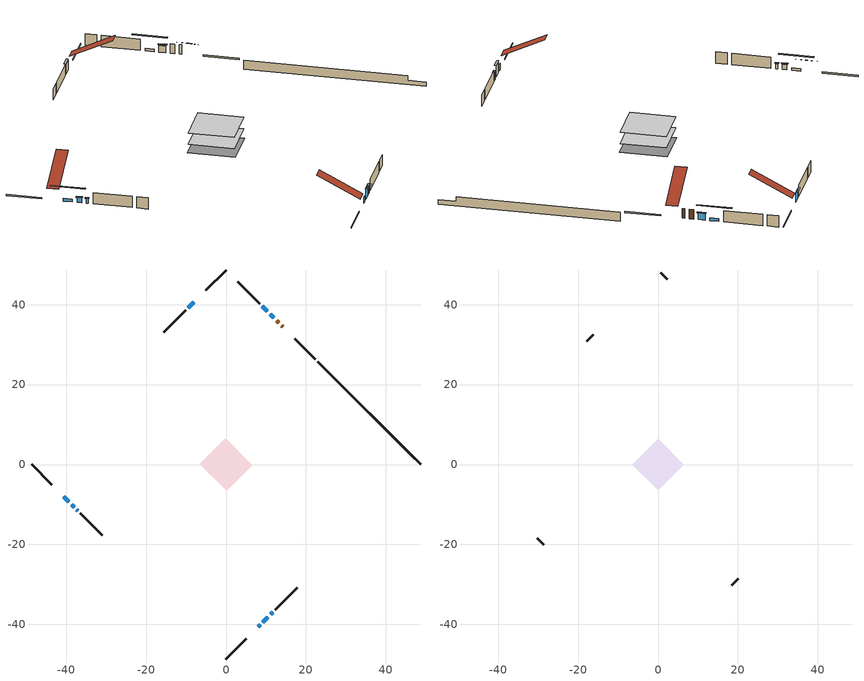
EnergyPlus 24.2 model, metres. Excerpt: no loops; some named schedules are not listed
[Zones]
conditioned space
 floor adiabatic (AdiabaticFloorConstruction): -6.48,0 0,6.48 6.48,0 0,-6.48 z0.61
 floor foundation (Slab1 construction): -6.42,0.31 -0.31,6.42 6.42,-0.31 0.31,-6.42 z-1.37
 wall outside (RimJoist1 construction): 0,-48.67 5.07,-43.6 / -48.67,0 -43.6,-5.07 / 0,48.67 -5.07,43.6 / 22.33,26.33 17.26,31.4 z0.61:0.91
 wall outside (AdiabaticWallConstruction 1): 14.24,34.43 13.92,34.75 / 13.26,35.41 12.64,36.03 z0.61:2.64
 wall outside (AdiabaticWallConstruction): 8.1,-40.57 8.6,-40.07 z0.61:1.83; -40.57,-8.1 -39.31,-9.36 / 10.35,38.31 9.1,39.57 z0.61:1.17; 11.98,36.69 11.01,37.66 / 11.15,-37.52 11.64,-37.03 z0.61:2.03; -8.1,40.57 -9.39,39.28 z0.61:2.64; 9.26,-39.41 10.5,-38.17 z0.61:2.87; -38.66,-10.01 -38.01,-10.66 z0.61:1.68; -37.35,-11.32 -37.06,-11.6 z0.61:1.63
 wall outside (Wall1 construction): 12.3,-36.37 17.79,-30.88 / -36.41,-12.26 -30.91,-17.76 / -10.05,38.62 -15.55,33.12 / 8.44,40.23 2.94,45.73 z0.61:3.05
 wall foundation (FoundationWall1 construction): 22.99,25.68,-1.37 22.99,25.68,0.61 46.1,2.57,0.61 46.1,2.57,-0.43 48.67,0,-0.43 48.67,0,-1.37
 window (WindowConstruction 6): 8.1,-40.57 8.6,-40.07 z0.61:1.83
 window (WindowConstruction 8): -40.57,-8.1 -39.31,-9.36 z0.61:1.17
 window (WindowConstruction): 11.98,36.69 11.01,37.66 z0.61:2.03
 window (WindowConstruction 1): -8.1,40.57 -9.39,39.28 z0.61:2.64
 window (WindowConstruction 2): 9.26,-39.41 10.5,-38.17 z0.61:2.87
 window (WindowConstruction 3): 11.15,-37.51 11.64,-37.03 z0.61:2.03
 window (WindowConstruction 4): -38.66,-10.01 -38.01,-10.66 z0.61:1.68
 window (WindowConstruction 5): -37.35,-11.32 -37.07,-11.6 z0.61:1.62
 window (WindowConstruction 7): 10.35,38.31 9.1,39.57 z0.61:1.17
 door (Door): 14.24,34.43 13.92,34.75 z0.61:2.64
 door (Door 1): 13.26,35.41 12.64,36.03 z0.61:2.64
 ceiling adiabatic (AdiabaticFloorConstruction): 0,-6.48 6.48,0 0,6.48 -6.48,0 z0.61
attic - vented
 floor to conditioned space (Floor1 construction Reversed): -6.48,0 0,6.48 6.48,0 0,-6.48 z3.05
 wall outside (Wall2 construction): 18.45,-30.22 20.08,-28.59 / -30.25,-18.41 -28.63,-20.04 / -16.2,32.47 -17.83,30.84 / 2.29,46.38 0.66,48.01 z0.61:3.05
 roof outside (Roof1 construction): 7.44,-41.23,3.05 1.31,-35.09,7.38 -0.4,-36.81,7.38 5.73,-42.94,3.05; -41.23,-7.44,3.05 -35.09,-1.31,7.38 -36.81,0.4,7.38 -42.94,-5.73,3.05; -7.44,41.23,3.05 -1.31,35.09,7.38 0.4,36.81,7.38 -5.73,42.94,3.05; 14.89,33.78,3.05 8.76,27.64,7.38 10.47,25.93,7.38 16.61,32.06,3.05
shading: -37.45,-11.22 -42.44,-6.23 -42.73,-6.52 -37.74,-11.51 z3.81; 10.87,37.8 12.12,36.55 12.41,36.84 11.16,38.09 z2.23; -9.53,39.13 -7.96,40.71 -8.25,41 -9.82,39.43 z2.84; 10.64,-38.03 9.12,-39.55 9.41,-39.84 10.93,-38.32 z3.07; 11.78,-36.89 11.01,-37.66 11.3,-37.95 12.07,-37.18 z2.23; -37.87,-10.8 -38.8,-9.87 -39.09,-10.16 -38.16,-11.09 z1.88; -36.92,-11.75 -37.49,-11.17 -37.78,-11.47 -37.21,-12.04 z1.83; 7.23,41.44 12.22,36.45 12.51,36.74 7.52,41.73 z3.81
[Building]
Building 1: Terrain=Suburbs
[Site:Location]
Quebec Intl AP_QC: Latitude {deg}=46.8; Longitude {deg}=-71.38; Time Zone {hr}=-5; Elevation {m}=74; Keep Site Location Information=Yes
[Site:GroundTemperature:Shallow]
0.0108218, -2.24938, -2.43038, -1.3578, 2.94801, 7.23376, 10.9493, 13.303, 13.5029, 11.5886, 7.96783, 3.81355
[Site:WaterMainsTemperature]
Calculation Method=Schedule; Temperature Schedule=mains temperature schedule
[Material] Roughness=Rough; Thermal Absorptance=0.9
Name | Thickness {m} | Conductivity {W/m-K} | Density {kg/m3} | Specific Heat {J/kg-K} | Solar Absorptance | Visible Absorptance
asphalt or fiberglass shingles | 0.00635 | 0.162714 | 1121.4 | 1465.45 | 0.4 | 0.4
ceiling loosefill ins | 0.0846667 | 0.0480833 | 16.02 | 1046.75 | 0.7 | 0.7
ceiling stud and cavity | 0.1397 | 0.0846715 | 65.682 | 1177.47 | 0.7 | 0.7
concrete 4.0 in. | 0.1016 | 1.803125 | 2242.8 | 837.4 | 0.7 | 0.7
concrete 8.0 in. | 0.2032 | 1.803125 | 2242.8 | 837.4 | 0.7 | 0.7
door material | 0.04445 | 0.053851 | 512.64 | 1214.23 | 0.7 | 0.7
door material 1 | 0.04445 | 0.188738 | 512.64 | 1214.23 | 0.7 | 0.7
exterior vertical ins | 0.0672058 | 0.029427 | 32.04 | 1214.23 | 0.7 | 0.7
floor covering | 0.0127 | 0.0433444 | 54.468 | 1339.84 | 0.6 | 0.6
floor rigid ins; wall rigid ins | 0.512978 | 0.029427 | 32.04 | 1214.23 | 0.7 | 0.7
floor stud and cavity | 0.1397 | 1.75129 | 37.0049 | 1207.88 | 0.7 | 0.7
furniture material conditioned space 1 | 0.1524 | 0.115458 | 640.8 | 1214.23 | 0.6 | 0.6
gypsum board | 0.0127 | 0.160291 | 801 | 837.4 | 0.6 | 0.6
gypsum board 1 | 0.0127 | 0.160291 | 801 | 837.4 | 0.7 | 0.7
osb sheathing 0.5 in. | 0.0127 | 0.115458 | 512.64 | 1214.23 | 0.7 | 0.7
osb sheathing 0.75 in. | 0.01905 | 0.115458 | 512.64 | 1214.23 | 0.7 | 0.7
osb sheathing 2.0 in. | 0.0508 | 0.115458 | 512.64 | 1214.23 | 0.7 | 0.7
rim joist stud and cavity | 0.0508 | 0.028296 | 125.044 | 1163.47 | 0.6 | 0.6
wall stud and cavity | 0.1397 | 0.0802207 | 139.0536 | 1170.24 | 0.7 | 0.7
wall stud and cavity 1 | 0.0889 | 6.9971 | 50.32683 | 1063.81 | 0.6 | 0.6
wall stud and cavity 2 | 0.0889 | 0.380278 | 52.3479 | 1209.89 | 0.7 | 0.7
wall stud and cavity 3 | 0.0889 | 0.391764 | 83.0341 | 1211.67 | 0.7 | 0.7
wood siding | 0.0254 | 0.102417 | 544.68 | 1172.36 | 0.4 | 0.4
wood siding 1 | 0.00254 | 0.102417 | 544.68 | 1172.36 | 0.4 | 0.4
wood siding 2; wood siding 3; wood siding 4 | 0.0254 | 0.102417 | 544.68 | 1172.36 | 0.7 | 0.7
[WindowMaterial:SimpleGlazingSystem]
Name | U-Factor {W/m2-K} | Solar Heat Gain Coefficient
WindowMaterial | 2.77768 | 0.55
WindowMaterial 1 | 2.79471 | 0.66
WindowMaterial 2 | 2.79528 | 0.66
WindowMaterial 3 | 2.77995 | 0.57
WindowMaterial 4 | 2.75724 | 0.44
WindowMaterial 5 | 2.97414 | 0.62
WindowMaterial 6 | 2.765186 | 0.49
[Construction]
AdiabaticFloorConstruction: floor stud and cavity, floor rigid ins, osb sheathing 0.75 in., floor covering
AdiabaticWallConstruction: wood siding 3, wall rigid ins, wall stud and cavity 2, gypsum board
AdiabaticWallConstruction 1: wood siding 4, wall rigid ins, wall stud and cavity 2, gypsum board
Door: door material
Door 1: door material 1
Floor1 construction Reversed: gypsum board, ceiling stud and cavity, ceiling loosefill ins
FoundationWall1 construction: concrete 8.0 in., gypsum board 1
furniture construction conditioned space 1: furniture material conditioned space 1
PartitionWallConstruction: gypsum board, wall stud and cavity 3, gypsum board
RimJoist1 construction: wood siding 2, osb sheathing 2.0 in., rim joist stud and cavity
Roof1 construction: asphalt or fiberglass shingles
Slab1 construction: concrete 4.0 in.
Wall1 construction: wood siding, osb sheathing 0.5 in., wall stud and cavity, gypsum board
Wall2 construction: wood siding 1, wall stud and cavity 1
WindowConstruction; WindowConstruction 3: WindowMaterial
WindowConstruction 1: WindowMaterial 1
WindowConstruction 2: WindowMaterial 2
WindowConstruction 4: WindowMaterial 3
WindowConstruction 5: WindowMaterial 4
WindowConstruction 6: WindowMaterial 5
WindowConstruction 7; WindowConstruction 8: WindowMaterial 6
[Zone] Multiplier=1; Part of Total Floor Area=Yes
Name | Volume {m3}
attic - vented | 57.4649
conditioned space | 388.8
[Space]
Name | Zone | Volume {m3}
attic - vented 1 | attic - vented | 57.4649
conditioned space 1 | conditioned space | 388.8
[ZoneInfiltration:EffectiveLeakageArea]
infil attic - vented 1: Zone or Space=attic - vented 1; Schedule=Always On Discrete; Effective Air Leakage Area {cm2}=3104.49; Stack Coefficient=0.000471079; Wind Coefficient=1.46645e-05
[ZoneMixing]
whole house fan mix: Zone or Space=attic - vented; Schedule=Always On Continuous; Design Flow Rate Calculation Method=Flow/Zone; Design Flow Rate {m3/s}=0; Source Zone or Space=conditioned space
[SurfaceProperty:ExposedFoundationPerimeter]
Slab1: Exposed Perimeter Calculation Method=TotalExposedPerimeter; Total Exposed Perimeter {m}=36.313
[InternalMass] Zone or ZoneList=conditioned space; Space or SpaceList=conditioned space 1
Name | Construction | Surface Area {m2}
furniture mass conditioned space 1 | furniture construction conditioned space 1 | 66.5197
partition wall mass | PartitionWallConstruction | 166.299
[Lights]
interior lighting: Zone or ZoneList or Space or SpaceList=conditioned space 1; Schedule=interior lighting schedule; Design Level Calculation Method=LightingLevel; Lighting Level {W}=343.2; Return Air Fraction=0; Fraction Radiant=0.6; Fraction Visible=0.2; Fraction Replaceable=1
[People]
occupants: Zone or ZoneList or Space or SpaceList=conditioned space 1; Number of People Schedule=occupants schedule; Number of People Calculation Method=People; Number of People=3; Fraction Radiant=0.314171; Sensible Heat Fraction=0.56303; Activity Level Schedule=occupants activity schedule; Carbon Dioxide Generation Rate {m3/s-W}=0; Enable ASHRAE 55 Comfort Warnings=No; Mean Radiant Temperature Calculation Type=EnclosureAveraged
[ElectricEquipment] Zone or ZoneList or Space or SpaceList=conditioned space 1; Design Level Calculation Method=EquipmentLevel
Name | Schedule | Design Level {W} | Fraction Latent | Fraction Radiant | Fraction Lost
clothes dryer | clothes dryer schedule | 140.772 | 0.015 | 0.081 | 0.85
clothes washer | clothes washer schedule | 32.1985 | 0.03 | 0.162 | 0.7
cooking range | cooking range schedule | 215.147 | 0.08 | 0.432 | 0.2
dishwasher | dishwasher schedule | 66.8632 | 0.3 | 0.18 | 0.4
fridge | fridge schedule | 72.9452 | 0 | 0.6 | 0
mech vent bath fan 0 | mech vent bath fan 0 schedule | 50.2 | 0 | 0 | 1
mech vent house fan | mech vent house fan schedule | 0 | 0 | 0 | 1
mech vent house fan cfis | mech vent house fan cfis schedule | 0 | 0 | 0 | 0
mech vent range fan 0 | mech vent range fan 0 schedule | 57 | 0 | 0 | 1
misc plug loads | misc plug loads schedule | 494.7 | 0.045 | 0.513 | 0.1
whole house fan | Always On Discrete | 0 | 0 | 0 | 1
[OtherEquipment] Zone or ZoneList or Space or SpaceList=conditioned space 1; Design Level Calculation Method=EquipmentLevel
Name | Fuel Type | Schedule | Design Level {W} | Fraction Latent | Fraction Radiant | Fraction Lost
clothes dryer 1 | Electricity | clothes dryer schedule | 0 | 0.015 | 0.081 | 0.85
cooking range 1 | Electricity | cooking range schedule | 0 | 0.08 | 0.432 | 0.2
general water use latent | None | general water use schedule | 62.594 | 1 | 0 | 0
general water use sensible | None | general water use schedule | -61.6891 | 0 | 0.6 | 0
mech vent house fan latent load | None | Always On Discrete | 0 | 1 | 0 | 0
mech vent house fan sensible load | None | Always On Discrete | 0 | 0 | 0 | 0
water heater energy adjustment1 | Electricity | Always On Discrete | 0.01 | 0 | 0 | 1
[ZoneInfiltration:DesignFlowRate] Zone or ZoneList or Space or SpaceList=conditioned space 1; Schedule=Always On Discrete; Design Flow Rate Calculation Method=Flow/Zone; Design Flow Rate {m3/s}=0
infil flow; natural vent flow; whole house fan flow
[ZoneControl:Thermostat]
conditioned space Thermostat: Zone or ZoneList=conditioned space; Control Type Schedule=conditioned space Thermostat Schedule; Control 1=conditioned space temperature setpoint; Temperature Difference Between Cutout And Setpoint {deltaC}=0
[ZoneHVAC:Baseboard:Convective:Electric]
electric baseboard: Availability Schedule=Always On Discrete; Heating Design Capacity {W}=7780.74; Efficiency=1
[AirLoopHVAC:UnitarySystem]
unit heater unitary system: Control Type=Load; Controlling Zone or Thermostat Location=conditioned space; Dehumidification Control Type=None; Availability Schedule=Always On Discrete; Supply Fan=unit heater supply fan; Fan Placement=BlowThrough; Supply Air Fan Operating Mode Schedule=unit heater auto fan schedule; Heating Coil=unit heater htg coil; DX Heating Coil Sizing Ratio=1; Use DOAS DX Cooling Coil=No; Minimum Supply Air Temperature {C}=2; Latent Load Control=SensibleOnlyLoadControl; Cooling Supply Air Flow Rate Method=None; Heating Supply Air Flow Rate Method=SupplyAirFlowRate; Heating Supply Air Flow Rate {m3/s}=0.00141584; No Load Supply Air Flow Rate Method=SupplyAirFlowRate; No Load Supply Air Flow Rate {m3/s}=0; No Load Supply Air Flow Rate Control Set To Low Speed=Yes; Maximum Supply Air Temperature {C}=48.8889; Maximum Outdoor Dry-Bulb Temperature for Supplemental Heater Operation {C}=21; Ancillary On-Cycle Electric Power {W}=0; Ancillary Off-Cycle Electric Power {W}=0
[Fan:SystemModel]
unit heater supply fan: Availability Schedule=Always On Discrete; Design Maximum Air Flow Rate {m3/s}=0.00141584; Speed Control Method=Discrete; Electric Power Minimum Flow Rate Fraction=0.2; Design Pressure Rise {Pa}=500; Motor Efficiency=1; Motor In Air Stream Fraction=1; Design Electric Power Consumption {W}=Autosize; Design Power Sizing Method=PowerPerFlow; Electric Power Per Unit Flow Rate {W/(m3/s)}=28251.7; Electric Power Per Unit Flow Rate Per Unit Pressure {W/((m3/s)-Pa)}=1.66667; Fan Total Efficiency=0.7; Motor Loss Radiative Fraction=0; Number of Speeds=1; Speed Flow Fraction 1=1; Speed Electric Power Fraction 1=1
[Coil:Heating:Fuel]
unit heater htg coil: Availability Schedule=Always On Discrete; Fuel Type=OtherFuel1; Burner Efficiency=0.3; Nominal Capacity {W}=0.293071; On Cycle Parasitic Electric Load {W}=0; Off Cycle Parasitic Fuel Load {W}=0
[Zone equipment]
conditioned space: electric baseboard, unit heater unitary system
[Foundation:Kiva]
Foundation Kiva 1: Initial Indoor Air Temperature {C}=18; Wall Height Above Grade {m}=0.609996; Wall Depth Below Slab {m}=0.2032; Custom Block Material Name 1=exterior vertical ins; Custom Block Depth 1 {m}=1.98001; Custom Block X Position 1 {m}=0.2159; Custom Block Z Position 1 {m}=0
[Foundation:Kiva:Settings]
Soil Conductivity {W/m-K}=0.849921; Soil Density {kg/m3}=1842.3; Soil Specific Heat {J/kg-K}=418.7; Ground Solar Absorptivity=0.9; Ground Thermal Absorptivity=0.9; Ground Surface Roughness {m}=0.03; Far-Field Width {m}=40; Deep-Ground Boundary Condition=ZeroFlux; Deep-Ground Depth {m}=40; Minimum Cell Dimension {m}=0.2; Maximum Cell Growth Coefficient=3; Simulation Timestep=Timestep
[Exterior:Lights]
exterior lighting: Schedule=exterior lighting schedule; Design Level {W}=75.6
[EnergyManagementSystem:GlobalVariable]
infil_program_Qfan
infil_program_Qinf
natural_vent_program_Qnv
natural_vent_program_Qwhf
[EnergyManagementSystem:Sensor]
Name | Output:Variable or Output:Meter Index Key | Output:Variable or Output:Meter
airflow_gain | infil flow | Infiltration Sensible Heat Gain Energy
airflow_gain_1 | natural vent flow | Infiltration Sensible Heat Gain Energy
airflow_gain_2 | whole house fan flow | Infiltration Sensible Heat Gain Energy
airflow_loss | infil flow | Infiltration Sensible Heat Loss Energy
airflow_loss_1 | natural vent flow | Infiltration Sensible Heat Loss Energy
airflow_loss_2 | whole house fan flow | Infiltration Sensible Heat Loss Energy
clg_load_cond |  | Cooling:EnergyTransfer:Zone:CONDITIONED SPACE
clg_sp_s; clg_sp_s_1 | cooling setpoint | Schedule Value
clothes_dryer_exhaust_0_sch_s | clothes dryer exhaust 0 schedule | Schedule Value
conditioned_space_clg_unmet_s | conditioned space | Zone Cooling Setpoint Not Met Time
conditioned_space_htg_unmet_s | conditioned space | Zone Heating Setpoint Not Met Time
cool_season | cooling season schedule | Schedule Value
fridge_tin_s | conditioned space | Zone Mean Air Temperature
htg_load_cond |  | Heating:EnergyTransfer:Zone:CONDITIONED SPACE
htg_sp_s; htg_sp_s_1 | heating setpoint | Schedule Value
ig_ee_conv | clothes dryer | Electric Equipment Convective Heating Energy
ig_ee_conv_2 | cooking range | Electric Equipment Convective Heating Energy
ig_ee_conv_4 | fridge | Electric Equipment Convective Heating Energy
ig_ee_conv_5 | misc plug loads | Electric Equipment Convective Heating Energy
ig_ee_conv_6 | whole house fan | Electric Equipment Convective Heating Energy
ig_ee_rad | clothes dryer | Electric Equipment Radiant Heating Energy
ig_ee_rad_2 | cooking range | Electric Equipment Radiant Heating Energy
ig_ee_rad_4 | fridge | Electric Equipment Radiant Heating Energy
ig_ee_rad_5 | misc plug loads | Electric Equipment Radiant Heating Energy
ig_ee_rad_6 | whole house fan | Electric Equipment Radiant Heating Energy
ig_lgt_conv | interior lighting | Lights Convective Heating Energy
ig_lgt_rad | interior lighting | Lights Radiant Heating Energy
ig_lgt_vis | interior lighting | Lights Visible Radiation Heating Energy
ig_oe_conv | clothes dryer 1 | Other Equipment Convective Heating Energy
ig_oe_conv_1 | cooking range 1 | Other Equipment Convective Heating Energy
ig_oe_conv_2 | general water use latent | Other Equipment Convective Heating Energy
ig_oe_conv_3 | general water use sensible | Other Equipment Convective Heating Energy
ig_oe_conv_4 | water heater energy adjustment1 | Other Equipment Convective Heating Energy
ig_oe_rad | clothes dryer 1 | Other Equipment Radiant Heating Energy
ig_oe_rad_1 | cooking range 1 | Other Equipment Radiant Heating Energy
ig_oe_rad_2 | general water use latent | Other Equipment Radiant Heating Energy
ig_oe_rad_3 | general water use sensible | Other Equipment Radiant Heating Energy
ig_oe_rad_4 | water heater energy adjustment1 | Other Equipment Radiant Heating Energy
ig_ppl_conv | occupants | People Convective Heating Energy
ig_ppl_rad | occupants | People Radiant Heating Energy
im_conv | furniture mass conditioned space 1 | Surface Inside Face Convection Heat Gain Energy
im_conv_1 | partition wall mass | Surface Inside Face Convection Heat Gain Energy
im_ig | furniture mass conditioned space 1 | Surface Inside Face Internal Gains Radiation Heat Gain Energy
im_ig_1 | partition wall mass | Surface Inside Face Internal Gains Radiation Heat Gain Energy
im_lgt | furniture mass conditioned space 1 | Surface Inside Face Lights Radiation Heat Gain Energy
im_lgt_1 | partition wall mass | Surface Inside Face Lights Radiation Heat Gain Energy
im_sol | furniture mass conditioned space 1 | Surface Inside Face Solar Radiation Heat Gain Energy
im_sol_1 | partition wall mass | Surface Inside Face Solar Radiation Heat Gain Energy
im_surf | furniture mass conditioned space 1 | Surface Inside Face Net Surface Thermal Radiation Heat Gain Energy
im_surf_1 | partition wall mass | Surface Inside Face Net Surface Thermal Radiation Heat Gain Energy
mech_vent_bath_fan_0_sch_s | mech vent bath fan 0 schedule | Schedule Value
mech_vent_range_fan_0_sch_s | mech vent range fan 0 schedule | Schedule Value
mv_conv | mech vent bath fan 0 | Electric Equipment Convective Heating Energy
mv_conv_1 | mech vent house fan | Electric Equipment Convective Heating Energy
mv_conv_2 | mech vent house fan cfis | Electric Equipment Convective Heating Energy
mv_conv_3 | mech vent range fan 0 | Electric Equipment Convective Heating Energy
mv_conv_4 | mech vent house fan latent load | Other Equipment Convective Heating Energy
mv_conv_5 | mech vent house fan sensible load | Other Equipment Convective Heating Energy
mv_rad | mech vent bath fan 0 | Electric Equipment Radiant Heating Energy
mv_rad_1 | mech vent house fan | Electric Equipment Radiant Heating Energy
mv_rad_2 | mech vent house fan cfis | Electric Equipment Radiant Heating Energy
mv_rad_3 | mech vent range fan 0 | Electric Equipment Radiant Heating Energy
mv_rad_4 | mech vent house fan latent load | Other Equipment Radiant Heating Energy
mv_rad_5 | mech vent house fan sensible load | Other Equipment Radiant Heating Energy
natural_vent_s | natural vent schedule | Schedule Value
out_pb_s |  | Site Outdoor Air Barometric Pressure
out_wt_s |  | Site Outdoor Air Humidity Ratio
site_vw_s |  | Site Wind Speed
ss_back_out | Window1 | Surface Window Shortwave from Zone Back Out Window Heat Transfer Rate
ss_back_out_1 | Window11 | Surface Window Shortwave from Zone Back Out Window Heat Transfer Rate
ss_back_out_2 | Window2 | Surface Window Shortwave from Zone Back Out Window Heat Transfer Rate
ss_back_out_3 | Window4 | Surface Window Shortwave from Zone Back Out Window Heat Transfer Rate
ss_back_out_4 | Window5 | Surface Window Shortwave from Zone Back Out Window Heat Transfer Rate
ss_back_out_5 | Window6 | Surface Window Shortwave from Zone Back Out Window Heat Transfer Rate
ss_back_out_6 | Window7 | Surface Window Shortwave from Zone Back Out Window Heat Transfer Rate
ss_back_out_7 | Window8 | Surface Window Shortwave from Zone Back Out Window Heat Transfer Rate
ss_back_out_8 | Window9 | Surface Window Shortwave from Zone Back Out Window Heat Transfer Rate
ss_conv | Door1 | Surface Inside Face Convection Heat Gain Energy
ss_conv_1 | Door2 | Surface Inside Face Convection Heat Gain Energy
ss_conv_10 | Window9 | Surface Inside Face Convection Heat Gain Energy
ss_conv_2 | Window1 | Surface Inside Face Convection Heat Gain Energy
ss_conv_3 | Window11 | Surface Inside Face Convection Heat Gain Energy
ss_conv_4 | Window2 | Surface Inside Face Convection Heat Gain Energy
ss_conv_5 | Window4 | Surface Inside Face Convection Heat Gain Energy
ss_conv_6 | Window5 | Surface Inside Face Convection Heat Gain Energy
ss_conv_7 | Window6 | Surface Inside Face Convection Heat Gain Energy
ss_conv_8 | Window7 | Surface Inside Face Convection Heat Gain Energy
ss_conv_9 | Window8 | Surface Inside Face Convection Heat Gain Energy
ss_ig | Door1 | Surface Inside Face Internal Gains Radiation Heat Gain Energy
ss_ig_1 | Door2 | Surface Inside Face Internal Gains Radiation Heat Gain Energy
ss_ig_10 | Window9 | Surface Inside Face Internal Gains Radiation Heat Gain Energy
ss_ig_2 | Window1 | Surface Inside Face Internal Gains Radiation Heat Gain Energy
ss_ig_3 | Window11 | Surface Inside Face Internal Gains Radiation Heat Gain Energy
ss_ig_4 | Window2 | Surface Inside Face Internal Gains Radiation Heat Gain Energy
ss_ig_5 | Window4 | Surface Inside Face Internal Gains Radiation Heat Gain Energy
ss_ig_6 | Window5 | Surface Inside Face Internal Gains Radiation Heat Gain Energy
ss_ig_7 | Window6 | Surface Inside Face Internal Gains Radiation Heat Gain Energy
ss_ig_8 | Window7 | Surface Inside Face Internal Gains Radiation Heat Gain Energy
ss_ig_9 | Window8 | Surface Inside Face Internal Gains Radiation Heat Gain Energy
ss_lgt | Door1 | Surface Inside Face Lights Radiation Heat Gain Energy
ss_lgt_1 | Door2 | Surface Inside Face Lights Radiation Heat Gain Energy
ss_sol | Door1 | Surface Inside Face Solar Radiation Heat Gain Energy
ss_sol_1 | Door2 | Surface Inside Face Solar Radiation Heat Gain Energy
ss_surf | Door1 | Surface Inside Face Net Surface Thermal Radiation Heat Gain Energy
ss_surf_1 | Door2 | Surface Inside Face Net Surface Thermal Radiation Heat Gain Energy
ss_surf_10 | Window9 | Surface Inside Face Net Surface Thermal Radiation Heat Gain Energy
ss_surf_2 | Window1 | Surface Inside Face Net Surface Thermal Radiation Heat Gain Energy
ss_surf_3 | Window11 | Surface Inside Face Net Surface Thermal Radiation Heat Gain Energy
ss_surf_4 | Window2 | Surface Inside Face Net Surface Thermal Radiation Heat Gain Energy
ss_surf_5 | Window4 | Surface Inside Face Net Surface Thermal Radiation Heat Gain Energy
ss_surf_6 | Window5 | Surface Inside Face Net Surface Thermal Radiation Heat Gain Energy
ss_surf_7 | Window6 | Surface Inside Face Net Surface Thermal Radiation Heat Gain Energy
ss_surf_8 | Window7 | Surface Inside Face Net Surface Thermal Radiation Heat Gain Energy
ss_surf_9 | Window8 | Surface Inside Face Net Surface Thermal Radiation Heat Gain Energy
ss_trans_in | Window1 | Surface Window Transmitted Solar Radiation Rate
ss_trans_in_1 | Window11 | Surface Window Transmitted Solar Radiation Rate
ss_trans_in_2 | Window2 | Surface Window Transmitted Solar Radiation Rate
ss_trans_in_3 | Window4 | Surface Window Transmitted Solar Radiation Rate
ss_trans_in_4 | Window5 | Surface Window Transmitted Solar Radiation Rate
ss_trans_in_5 | Window6 | Surface Window Transmitted Solar Radiation Rate
ss_trans_in_6 | Window7 | Surface Window Transmitted Solar Radiation Rate
ss_trans_in_7 | Window8 | Surface Window Transmitted Solar Radiation Rate
ss_trans_in_8 | Window9 | Surface Window Transmitted Solar Radiation Rate
ss_trans_out | Window1 | Surface Inside Face Initial Transmitted Diffuse Transmitted Out Window Solar Radiation Rate
ss_trans_out_1 | Window11 | Surface Inside Face Initial Transmitted Diffuse Transmitted Out Window Solar Radiation Rate
ss_trans_out_2 | Window2 | Surface Inside Face Initial Transmitted Diffuse Transmitted Out Window Solar Radiation Rate
ss_trans_out_3 | Window4 | Surface Inside Face Initial Transmitted Diffuse Transmitted Out Window Solar Radiation Rate
ss_trans_out_4 | Window5 | Surface Inside Face Initial Transmitted Diffuse Transmitted Out Window Solar Radiation Rate
ss_trans_out_5 | Window6 | Surface Inside Face Initial Transmitted Diffuse Transmitted Out Window Solar Radiation Rate
ss_trans_out_6 | Window7 | Surface Inside Face Initial Transmitted Diffuse Transmitted Out Window Solar Radiation Rate
ss_trans_out_7 | Window8 | Surface Inside Face Initial Transmitted Diffuse Transmitted Out Window Solar Radiation Rate
ss_trans_out_8 | Window9 | Surface Inside Face Initial Transmitted Diffuse Transmitted Out Window Solar Radiation Rate
s_conv | Floor1 | Surface Inside Face Convection Heat Gain Energy
s_conv_1 | FoundationWall1 | Surface Inside Face Convection Heat Gain Energy
s_conv_10 | Wall1:225 | Surface Inside Face Convection Heat Gain Energy
s_conv_11 | Wall1:315 | Surface Inside Face Convection Heat Gain Energy
